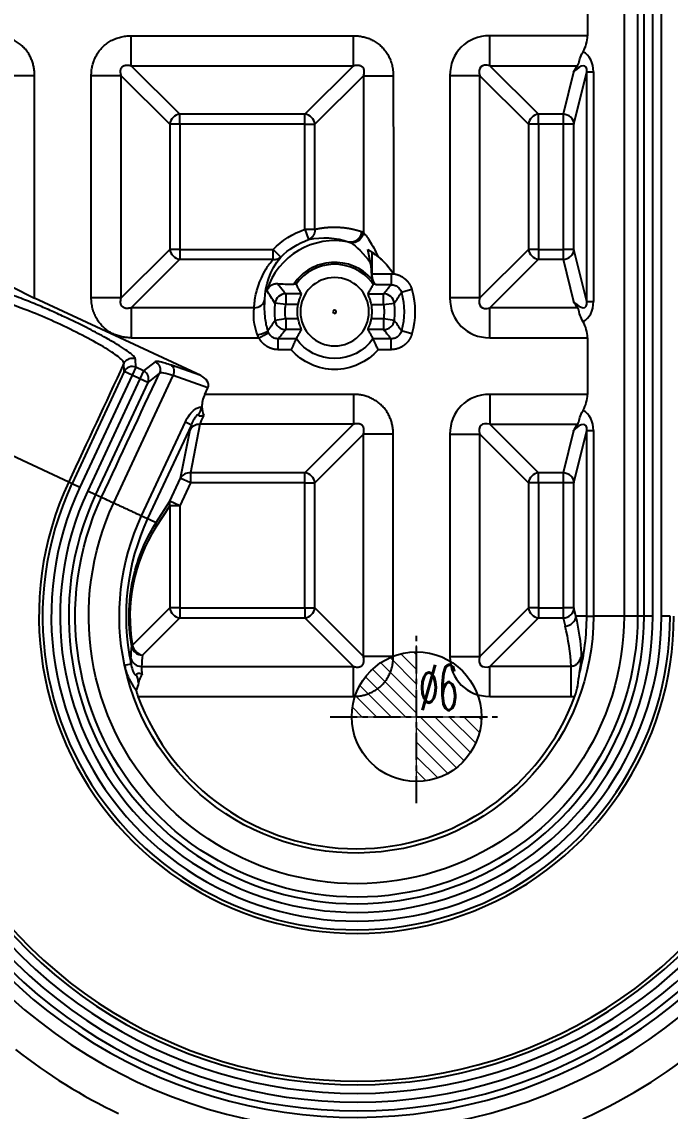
# Model space of a CAD drawing. Header units: millimetres. Extents: x 2595 to 3308, y 1499 to 1823.
# Drawn here: x 2775.7 to 2805.7, y 1610.1 to 1660.5 of the extents above; entities that cross this region are included whole.
import ezdxf
from ezdxf.lldxf.tags import DXFTag

# ---------------------------------------------------------------- set-up
doc = ezdxf.new("R2010")
doc.units = ezdxf.units.MM
doc.linetypes.add('CENTER', pattern=[2, 1.25, -0.25, 0.25, -0.25])
doc.layers.add('5', color=7, linetype='Continuous', true_color=0xffffff)
doc.layers.add('TOP', color=7, linetype='Continuous', true_color=0xffffff)
doc.layers.add('epin', color=13, linetype='Continuous', lineweight=9)
doc.styles.add('TXT05', font='txt.shx', dxfattribs={"width": 0.5, "bigfont": 'gbcbig.shx'})
tags = doc.linetypes.add('DASHED', pattern=[25.72, 12.86, -12.86]).pattern_tags.tags
tags[6:7] = [DXFTag(74, 4), DXFTag(75, 0), DXFTag(340, '0'), DXFTag(46, 0.0), DXFTag(50, 0.0), DXFTag(44, 0.0), DXFTag(45, 0.0)]
tags[4:5] = [DXFTag(74, 4), DXFTag(75, 0), DXFTag(340, '0'), DXFTag(46, 0.0), DXFTag(50, 0.0), DXFTag(44, 0.0), DXFTag(45, 0.0)]

# ---------------------------------------------------------------- blocks, each defined once
blk = doc.blocks.new('epin_ejp_6')
at = {"layer": 'epin'}
h = blk.add_hatch(dxfattribs=at)
h.set_pattern_fill('_ANSI31', color=123, scale=0.15, angle=90, style=0)
h.set_pattern_definition([(135, (-2656.51364, 153.2396), (-0.336759605, -0.336759605), [])])
h.paths.add_polyline_path([(0, 3, 0.414214), (-3, 0), (0, 0)])
h.paths.add_polyline_path([(3, 0), (0, 0), (0, -3, 0.414214)])
at = {"layer": 'epin', "color": 1, "linetype": 'CENTER', "ltscale": 3.048}
for p, q in [((0, -3.3), (0, 3.3)), ((-3.3, 0), (3.3, 0))]:
    blk.add_line(p, q, dxfattribs=at)
at = {"layer": 'epin'}
blk.add_circle((0, 0), 3, dxfattribs=at)
at = {"layer": 'epin', "color": 6, "style": 'TXT05', "width": 0.5}
blk.add_text('%%c6', height=2.1, dxfattribs=at).set_placement((0.12, 0.3))

msp = doc.modelspace()

# ---------------------------------------------------------------- linework, layer by layer
at = {"layer": '5', "color": 7, "linetype": 'Continuous'}
for p, q in [((2804.532, 1633.019), (2804.532, 1677.283)), ((2804.934, 1633.019), (2804.934, 1677.283)), ((2805.337, 1633.019), (2805.337, 1677.283)), ((2801.909, 1663.369), (2801.909, 1659.877)), ((2803.603, 1663.369), (2803.603, 1633.019)), ((2804.227, 1663.429), (2804.227, 1633.019)), ((2780.793, 1658.49), (2780.793, 1659.877)), ((2780.793, 1659.877), (2791.075, 1659.877)), ((2791.075, 1658.49), (2791.075, 1659.877)), ((2801.909, 1659.877), (2797.392, 1659.877)), ((2797.392, 1658.49), (2797.392, 1659.877)), ((2780.793, 1658.49), (2791.075, 1658.49)), ((2780.793, 1658.49), (2783.037, 1656.247)), ((2791.075, 1658.49), (2788.831, 1656.247)), ((2797.392, 1658.49), (2801.456, 1658.49)), ((2799.636, 1656.247), (2797.392, 1658.49)), ((2776.324, 1658.028), (2774.938, 1658.028)), ((2776.324, 1647.733), (2776.324, 1658.028)), ((2780.331, 1658.028), (2778.945, 1658.028)), ((2778.945, 1647.747), (2778.945, 1658.028)), ((2780.331, 1647.747), (2780.331, 1658.028)), ((2780.331, 1658.028), (2782.574, 1655.785)), ((2791.537, 1658.028), (2789.294, 1655.785)), ((2791.537, 1658.028), (2791.537, 1650.769)), ((2791.537, 1658.028), (2792.923, 1658.028)), ((2795.544, 1658.028), (2795.544, 1647.747)), ((2796.93, 1658.028), (2795.544, 1658.028)), ((2796.93, 1647.747), (2796.93, 1658.028)), ((2799.173, 1655.785), (2796.93, 1658.028)), ((2801.262, 1658.194), (2800.786, 1656.247)), ((2801.286, 1655.785), (2801.878, 1658.202)), ((2801.878, 1658.202), (2802.186, 1658.202)), ((2801.878, 1647.573), (2801.878, 1658.202)), ((2802.186, 1658.202), (2802.186, 1647.573)), ((2788.831, 1656.247), (2783.037, 1656.247)), ((2783.037, 1655.785), (2783.037, 1656.247)), ((2788.831, 1655.785), (2788.831, 1656.247)), ((2799.636, 1655.785), (2799.636, 1656.247)), ((2800.786, 1656.247), (2799.636, 1656.247)), ((2800.786, 1656.247), (2800.786, 1655.785)), ((2782.574, 1655.785), (2782.574, 1649.99)), ((2783.037, 1655.785), (2782.574, 1655.785)), ((2783.037, 1655.785), (2783.037, 1649.99)), ((2788.831, 1655.785), (2783.037, 1655.785)), ((2788.831, 1650.917), (2788.831, 1655.785)), ((2788.831, 1655.785), (2789.294, 1655.785)), ((2789.294, 1650.917), (2789.294, 1655.785)), ((2799.173, 1655.785), (2799.173, 1649.99)), ((2799.636, 1655.785), (2799.173, 1655.785)), ((2799.636, 1655.785), (2799.636, 1649.99)), ((2800.786, 1655.785), (2799.636, 1655.785)), ((2800.786, 1655.785), (2800.786, 1649.99)), ((2801.286, 1655.785), (2800.786, 1655.785)), ((2801.286, 1649.99), (2801.286, 1655.785)), ((2788.831, 1650.917), (2789.294, 1650.917)), ((2788.831, 1650.917), (2789.002, 1650.445)), ((2780.331, 1647.747), (2782.574, 1649.99)), ((2783.037, 1649.99), (2782.574, 1649.99)), ((2783.037, 1649.99), (2787.361, 1649.99)), ((2783.037, 1649.99), (2783.037, 1649.528)), ((2787.361, 1649.99), (2787.714, 1649.632)), ((2787.361, 1649.528), (2787.361, 1649.99)), ((2791.929, 1649.85), (2791.929, 1648.86)), ((2799.173, 1649.99), (2796.93, 1647.747)), ((2799.636, 1649.99), (2799.173, 1649.99)), ((2799.636, 1649.99), (2800.786, 1649.99)), ((2799.636, 1649.99), (2799.636, 1649.528)), ((2800.786, 1649.99), (2800.786, 1649.528)), ((2801.286, 1649.99), (2800.786, 1649.99)), ((2801.878, 1647.573), (2801.286, 1649.99)), ((2780.793, 1647.285), (2783.037, 1649.528)), ((2783.037, 1649.528), (2787.361, 1649.528)), ((2799.636, 1649.528), (2797.392, 1647.285)), ((2799.636, 1649.528), (2800.786, 1649.528)), ((2800.786, 1649.528), (2801.262, 1647.581)), ((2791.929, 1648.86), (2792.817, 1648.86)), ((2792.817, 1648.86), (2792.817, 1648.357)), ((2788.427, 1648.382), (2788.315, 1648.382)), ((2791.929, 1648.609), (2791.929, 1648.466)), ((2792.134, 1648.357), (2791.989, 1648.375)), ((2792.134, 1648.357), (2792.817, 1648.357)), ((2788.675, 1647.933), (2787.944, 1647.933)), ((2787.944, 1647.933), (2787.944, 1647.43)), ((2791.744, 1647.933), (2792.475, 1647.933)), ((2792.475, 1647.43), (2792.475, 1647.933)), ((2784.01, 1644.149), (2776.324, 1647.733)), ((2780.331, 1647.747), (2778.945, 1647.747)), ((2787.944, 1647.43), (2787.447, 1647.502)), ((2788.521, 1647.43), (2787.944, 1647.43)), ((2791.898, 1647.43), (2792.475, 1647.43)), ((2792.475, 1647.43), (2792.972, 1647.502)), ((2796.93, 1647.747), (2795.544, 1647.747)), ((2801.878, 1647.573), (2802.186, 1647.573)), ((2786.483, 1647.285), (2780.793, 1647.285)), ((2780.793, 1647.285), (2780.793, 1645.898)), ((2801.456, 1647.285), (2797.392, 1647.285)), ((2797.392, 1645.898), (2797.392, 1647.285)), ((2787.944, 1646.775), (2787.447, 1646.704)), ((2788.521, 1646.775), (2787.944, 1646.775)), ((2787.944, 1646.775), (2787.944, 1646.273)), ((2792.475, 1646.775), (2791.898, 1646.775)), ((2792.475, 1646.775), (2792.475, 1646.273)), ((2792.972, 1646.704), (2792.475, 1646.775)), ((2780.793, 1645.898), (2786.705, 1645.898)), ((2787.602, 1645.346), (2787.602, 1645.849)), ((2788.439, 1645.849), (2787.602, 1645.849)), ((2788.675, 1646.273), (2787.944, 1646.273)), ((2792.475, 1646.273), (2791.744, 1646.273)), ((2792.817, 1645.849), (2791.98, 1645.849)), ((2793.782, 1646.073), (2793.3, 1646.212)), ((2797.392, 1645.898), (2801.909, 1645.898)), ((2801.909, 1645.898), (2801.909, 1643.278)), ((2788.196, 1645.346), (2787.602, 1645.346)), ((2792.817, 1645.346), (2792.223, 1645.346)), ((2781.002, 1644.532), (2780.992, 1644.909)), ((2781.902, 1644.786), (2781.368, 1644.361)), ((2780.469, 1644.339), (2778.053, 1639.157)), ((2780.469, 1644.339), (2780.459, 1644.716)), ((2780.833, 1644.169), (2780.469, 1644.339)), ((2781.002, 1644.532), (2780.833, 1644.169)), ((2781.368, 1644.361), (2781.002, 1644.532)), ((2781.368, 1644.361), (2781.199, 1643.998)), ((2784.01, 1644.149), (2782.653, 1644.624)), ((2780.833, 1644.169), (2778.417, 1638.987)), ((2781.199, 1643.998), (2778.783, 1638.817)), ((2781.563, 1643.828), (2779.147, 1638.647)), ((2779.988, 1638.254), (2782.735, 1644.144)), ((2781.199, 1643.998), (2780.833, 1644.169)), ((2781.563, 1643.828), (2781.199, 1643.998)), ((2782.097, 1644.253), (2781.563, 1643.828)), ((2784.342, 1643.582), (2782.735, 1644.144)), ((2784.2, 1643.278), (2784.342, 1643.582)), ((2791.075, 1643.278), (2784.2, 1643.278)), ((2791.075, 1643.278), (2791.075, 1641.891)), ((2797.392, 1643.278), (2797.392, 1641.891)), ((2801.909, 1643.278), (2797.392, 1643.278)), ((2771.708, 1642.115), (2777.9, 1639.228)), ((2781.273, 1637.655), (2783.301, 1642.004)), ((2783.58, 1641.874), (2781.552, 1637.525)), ((2783.301, 1642.004), (2783.58, 1641.874)), ((2783.972, 1641.891), (2783.531, 1639.648)), ((2791.075, 1641.891), (2783.972, 1641.891)), ((2788.831, 1639.648), (2791.075, 1641.891)), ((2799.636, 1639.648), (2797.392, 1641.891)), ((2797.392, 1641.891), (2801.456, 1641.891)), ((2783.078, 1639.397), (2783.518, 1641.641)), ((2789.294, 1639.186), (2791.537, 1641.429)), ((2791.537, 1631.148), (2791.537, 1641.429)), ((2792.923, 1641.429), (2791.537, 1641.429)), ((2792.923, 1631.148), (2792.923, 1641.429)), ((2795.544, 1641.429), (2796.93, 1641.429)), ((2795.544, 1641.429), (2795.544, 1631.148)), ((2796.93, 1631.148), (2796.93, 1641.429)), ((2799.173, 1639.186), (2796.93, 1641.429)), ((2801.262, 1641.595), (2800.786, 1639.648)), ((2801.286, 1639.186), (2801.878, 1641.603)), ((2801.878, 1633.019), (2801.878, 1641.603)), ((2801.878, 1641.603), (2802.186, 1641.603)), ((2802.186, 1641.603), (2802.186, 1633.019)), ((2782.583, 1638.337), (2783.078, 1639.397)), ((2783.531, 1639.648), (2783.531, 1639.19)), ((2788.831, 1639.648), (2783.531, 1639.648)), ((2788.831, 1639.186), (2788.831, 1639.648)), ((2800.786, 1639.648), (2799.636, 1639.648)), ((2799.636, 1639.186), (2799.636, 1639.648)), ((2800.786, 1639.648), (2800.786, 1639.186)), ((2777.9, 1639.228), (2778.053, 1639.157)), ((2778.053, 1639.157), (2778.417, 1638.987)), ((2778.783, 1638.817), (2779.147, 1638.647)), ((2783.533, 1639.19), (2783.037, 1638.125)), ((2788.831, 1639.186), (2789.294, 1639.186)), ((2788.831, 1633.391), (2788.831, 1639.186)), ((2789.294, 1633.391), (2789.294, 1639.186)), ((2799.173, 1639.186), (2799.173, 1633.391)), ((2799.636, 1639.186), (2799.173, 1639.186)), ((2800.786, 1639.186), (2799.636, 1639.186)), ((2799.636, 1639.186), (2799.636, 1633.391)), ((2801.286, 1639.186), (2800.786, 1639.186)), ((2800.786, 1639.186), (2800.786, 1633.391)), ((2801.286, 1633.391), (2801.286, 1639.186)), ((2779.147, 1638.647), (2779.423, 1638.518)), ((2781.947, 1637.341), (2782.583, 1638.337)), ((2783.037, 1638.125), (2782.583, 1638.337)), ((2782.574, 1638.125), (2781.938, 1637.129)), ((2782.574, 1638.125), (2782.574, 1633.391)), ((2783.037, 1638.125), (2782.574, 1638.125)), ((2783.037, 1638.125), (2783.037, 1633.391)), ((2782.574, 1633.391), (2780.853, 1631.67)), ((2783.037, 1633.391), (2782.574, 1633.391)), ((2783.037, 1633.391), (2788.831, 1633.391)), ((2783.037, 1633.391), (2783.037, 1632.929)), ((2788.831, 1633.391), (2788.831, 1632.929)), ((2788.831, 1633.391), (2789.294, 1633.391)), ((2789.294, 1633.391), (2791.537, 1631.148)), ((2799.173, 1633.391), (2796.93, 1631.148)), ((2799.636, 1633.391), (2799.173, 1633.391)), ((2799.636, 1633.391), (2799.636, 1632.929)), ((2799.636, 1633.391), (2800.786, 1633.391)), ((2801.286, 1633.391), (2800.786, 1633.391)), ((2800.786, 1633.391), (2800.786, 1632.929)), ((2801.377, 1633.019), (2801.286, 1633.391)), ((2783.037, 1632.929), (2781.315, 1631.208)), ((2783.037, 1632.929), (2788.831, 1632.929)), ((2788.831, 1632.929), (2791.075, 1630.686)), ((2799.636, 1632.929), (2797.392, 1630.686)), ((2799.636, 1632.929), (2800.786, 1632.929)), ((2800.786, 1632.929), (2800.877, 1632.557)), ((2801.878, 1633.019), (2801.377, 1633.019)), ((2804.532, 1633.019), (2804.227, 1633.019)), ((2804.934, 1633.019), (2804.532, 1633.019)), ((2805.739, 1633.019), (2805.337, 1633.019)), ((2780.483, 1630.747), (2780.784, 1630.811)), ((2781.271, 1630.686), (2791.075, 1630.686)), ((2791.075, 1629.299), (2791.075, 1630.686)), ((2792.923, 1631.148), (2791.537, 1631.148)), ((2795.544, 1631.148), (2796.93, 1631.148)), ((2801.16, 1630.686), (2797.392, 1630.686)), ((2797.392, 1629.299), (2797.392, 1630.686)), ((2801.16, 1629.299), (2801.16, 1630.686)), ((2781.106, 1629.299), (2791.075, 1629.299)), ((2797.392, 1629.299), (2801.16, 1629.299))]:
    msp.add_line(p, q, dxfattribs=at)
at = {"layer": '5', "color": 7, "linetype": 'Continuous', "extrusion": (0, 0, -1)}
for radius in [1.584, 0.077]:
    msp.add_circle((-2790.209, 1647.103), radius, dxfattribs=at)
at = {"layer": '5', "color": 7, "linetype": 'DASHED'}
msp.add_circle((2794, 1628.358), 3, dxfattribs=at)
at = {"layer": '5', "color": 7, "linetype": 'Continuous'}
for centre, radius, start, end in [((2754.999, 1673.259), 100.6, 305.96599, 77.45703), ((2754.999, 1673.259), 100.123, 314.0269, 77.45703), ((2754.999, 1673.259), 99.119, 314.03149, 77.76073), ((2790.209, 1647.103), 3.291, 78.2265, 162.75), ((2790.209, 1647.103), 2.286, 41.2184, 145.976), ((2790.209, 1647.103), 2.194, 38.3973, 144.3391), ((2754.999, 1667.223), 85.99, 282.44405, 347.55591), ((2754.999, 1667.223), 84.657, 283.18176, 346.81818), ((2790.209, 1647.103), 2.791, 171.7755, 188.2245), ((2790.209, 1647.103), 2.791, 351.7755, 8.2245), ((2754.999, 1667.223), 82.318, 284.94026, 345.05974), ((2791.215, 1633.019), 23.828, 155, 0), ((2791.215, 1633.019), 23.204, 155, 0), ((2791.215, 1633.019), 22.9, 155, 0), ((2791.215, 1633.019), 22.498, 155, 0), ((2791.215, 1633.019), 22.094, 155, 0), ((2791.215, 1633.019), 21.692, 155, 0), ((2791.215, 1633.019), 21.524, 155, 0), ((2791.215, 1633.019), 14.692, 155, 0), ((2791.215, 1633.019), 14.524, 155, 0), ((2791.215, 1633.019), 14.122, 155, 0), ((2791.215, 1633.019), 13.718, 155, 0), ((2791.215, 1633.019), 13.316, 155, 0), ((2791.215, 1633.019), 10.662, 155, 191.9521), ((2791.215, 1633.019), 10.662, 345.6016, 0), ((2791.215, 1633.019), 10.772, 200.2018, 339.841), ((2791.215, 1633.019), 25.522, 294.2483, 326.4021), ((2791.215, 1633.019), 25.522, 231.8348, 244.4553)]:
    msp.add_arc(centre, radius, start, end, dxfattribs=at)
at = {"layer": '5', "color": 7, "linetype": 'DASHED'}
for radius, start in [(100.625, 313.7537), (100.626, 313.76319)]:
    msp.add_arc((2754.999, 1673.259), radius, start, 77.45703, dxfattribs=at)
at = {"layer": '5', "color": 7, "linetype": 'Continuous', "extrusion": (0, 0, -1)}
for centre, radius, start, end in [((-2754.999, 1673.259), 99.621, 102.23927, 225.978), ((-2754.999, 1673.259), 99.091, 102.25479, 225.95274), ((-2790.209, 1647.103), 4.056, 45.3848, 70.1368), ((-2790.209, 1647.103), 3.553, 45.3848, 70.1368), ((-2790.209, 1647.103), 3.241, 122.0485, 147.1126), ((-2790.209, 1647.103), 3.216, 163.9119, 196.0881), ((-2790.209, 1647.103), 3.718, 163.9119, 196.0881), ((-2790.209, 1647.103), 2.289, 351.7755, 8.2245), ((-2790.209, 1647.103), 1.72, 349.0237, 10.9763), ((-2790.209, 1647.103), 1.72, 169.0237, 190.9763), ((-2790.209, 1647.103), 2.289, 171.7755, 188.2245), ((-2754.999, 1667.223), 81.429, 194.94026, 247.82133), ((-2790.209, 1647.103), 2.169, 215.323, 324.677), ((-2790.209, 1647.103), 2.672, 221.1088, 318.8912), ((-2791.215, 1633.019), 13.012, 180, 25), ((-2791.215, 1633.019), 12.388, 180, 25), ((-2791.215, 1633.019), 10.97, 348.0479, 25), ((-2791.215, 1633.019), 10.97, 180, 348.0479)]:
    msp.add_arc(centre, radius, start, end, dxfattribs=at)
at = {"layer": '5', "color": 7, "linetype": 'Continuous'}
for centre, major_axis, ratio, start_param, end_param in [((2797.734, 1657.687), (1.665, -1.665), 0.854588, 2.434441, 3.848744), ((2800.319, 1659.877), (1.59, 0), 0.948965, 5.769392, 6.283185), ((2800.5, 1657.447), (1.347, 1.589), 0.637025, 5.638759, 6.414149), ((2797.734, 1657.687), (0.753, -0.753), 0.472398, 2.434441, 3.848744), ((2801.193, 1657.447), (0.599, 1.022), 0.327227, 5.713926, 7.243444), ((2783.037, 1655.785), (0.356, 0.356), 0.854588, 0.863645, 2.277948), ((2788.831, 1655.785), (0.356, -0.356), 0.854588, 0.863645, 2.277948), ((2799.636, 1655.785), (0.356, 0.356), 0.854588, 0.863645, 2.277948), ((2800.786, 1655.785), (0.489, -0.12), 0.914519, 0.261352, 1.79087), ((2783.037, 1649.99), (-0.356, 0.356), 0.854588, 0.863645, 2.277948), ((2799.636, 1649.99), (-0.356, 0.356), 0.854588, 0.863645, 2.277948), ((2800.786, 1649.99), (0.489, 0.12), 0.914519, 4.492315, 6.021833), ((2792.145, 1648.86), (0, -0.503), 0.429687, 4.712389, 4.807899), ((2776.324, 1647.908), (1.507, -0.711), 0.095068, 3.592222, 4.757184), ((2792.145, 1648.86), (0, -0.503), 0.429688, 4.807899, 6.230825), ((2787.944, 1647.43), (-0.38, -0.329), 0.997606, 3.999951, 5.42483), ((2792.475, 1647.43), (-0.38, 0.329), 0.997606, 3.999949, 5.424829), ((2786.483, 1647.747), (-0.502, 0.025), 0.918602, 1.615741, 3.008768), ((2797.734, 1648.088), (1.665, 1.665), 0.854588, 2.434441, 3.848744), ((2797.734, 1648.088), (0.753, 0.753), 0.472398, 2.434441, 3.848744), ((2801.193, 1648.328), (0.599, -1.022), 0.327227, 5.322927, 6.852445), ((2800.5, 1648.328), (1.347, -1.589), 0.637025, 6.152221, 6.927612), ((2787.944, 1646.775), (0.38, -0.329), 0.997606, 3.999949, 5.424829), ((2792.475, 1646.775), (-0.38, -0.329), 0.997606, 0.858356, 2.283237), ((2800.319, 1645.898), (1.59, 0), 0.948965, 0, 0.513793), ((2786.637, 1646.072), (-0.483, -0.142), 0.082961, 1.546472, 3.089054), ((2780.833, 1644.169), (-0.402, -0.011), 0.993174, 4.25257, 5.817896), ((2781.199, 1643.998), (0.25, -0.315), 0.993174, 0.465293, 2.030615), ((2783.799, 1643.801), (-0.553, 0.194), 0.68656, 3.073222, 4.568123), ((2785.955, 1643.278), (1.781, 0.999), 0.635013, 2.417883, 2.81565), ((2797.734, 1641.088), (1.665, -1.665), 0.854588, 2.434441, 3.848744), ((2800.319, 1643.278), (1.59, 0), 0.948965, 5.769392, 6.283185), ((2783.437, 1642.986), (0.078, 1.003), 0.664243, 4.038957, 4.468385), ((2784.926, 1643.278), (0.952, 1.505), 0.110977, 2.326725, 2.805847), ((2785.955, 1643.278), (1.781, 0.999), 0.635013, 2.81565, 3.103723), ((2800.5, 1640.848), (1.347, 1.589), 0.637025, 5.638759, 6.414149), ((2783.972, 1641.429), (0.494, -0.097), 0.916024, 1.748812, 2.877961), ((2784.472, 1643.489), (0.948, 2.01), 0.095068, 2.547744, 2.780553), ((2797.734, 1641.088), (0.753, -0.753), 0.472398, 2.434441, 3.848744), ((2801.193, 1640.848), (0.599, 1.022), 0.327227, 5.713926, 7.243444), ((2783.531, 1639.186), (0.494, -0.097), 0.916024, 1.748812, 2.877961), ((2788.831, 1639.186), (0.356, -0.356), 0.854588, 0.863645, 2.277948), ((2799.636, 1639.186), (0.356, 0.356), 0.854588, 0.863645, 2.277948), ((2800.786, 1639.186), (0.489, -0.12), 0.914519, 0.261352, 1.79087), ((2783.037, 1638.125), (0.424, -0.271), 0.781524, 3.309934, 3.826751), ((2782.401, 1637.129), (0.424, -0.271), 0.781524, 3.309934, 3.826751), ((2788.784, 1633.019), (8.052, 0), 0.969623, 2.587115, 3.315278), ((2783.037, 1633.391), (-0.356, 0.356), 0.854588, 0.863645, 2.277948), ((2788.831, 1633.391), (-0.356, -0.356), 0.854588, 0.863645, 2.277948), ((2799.636, 1633.391), (-0.356, 0.356), 0.854588, 0.863645, 2.277948), ((2800.786, 1633.391), (0.489, 0.12), 0.914519, 4.492315, 6.021833), ((2800.877, 1633.019), (0.489, 0.12), 0.914519, 4.492315, 6.021833), ((2791.215, 1630.043), (0, -10.277), 0.969623, 1.633356, 1.81791), ((2781.315, 1631.67), (0.495, 0.09), 0.382823, 2.700045, 3.028202), ((2781.315, 1631.67), (0.5, -0.055), 0.917899, 3.408158, 4.813551), ((2781.315, 1631.67), (-0.356, 0.356), 0.854588, 0.863645, 2.277948), ((2791.215, 1630.043), (0, -10.277), 0.969622, 4.598827, 4.649829), ((2781.271, 1631.148), (-0.502, 0.03), 0.918509, 0.267542, 1.626527), ((2797.734, 1631.489), (1.665, 1.665), 0.854588, 2.434441, 3.848744), ((2797.734, 1631.489), (0.753, 0.753), 0.472398, 2.434441, 3.848744), ((2780.467, 1629.721), (0.058, 1.004), 0.664625, 4.954592, 5.377547)]:
    msp.add_ellipse(centre, major_axis=major_axis, ratio=ratio, start_param=start_param, end_param=end_param, dxfattribs=at)
for points, degree in [([(2776.324, 1658.028), (2776.324, 1658.099), (2776.317, 1658.239), (2776.287, 1658.436), (2776.238, 1658.627), (2776.169, 1658.814), (2776.078, 1658.995), (2775.964, 1659.167), (2775.826, 1659.331), (2775.666, 1659.478), (2775.488, 1659.603), (2775.301, 1659.704), (2775.106, 1659.781), (2774.904, 1659.836), (2774.694, 1659.869), (2774.549, 1659.877), (2774.476, 1659.877)], 3), ([(2778.945, 1658.028), (2778.945, 1658.103), (2778.953, 1658.25), (2778.986, 1658.456), (2779.04, 1658.658), (2779.118, 1658.855), (2779.22, 1659.044), (2779.346, 1659.221), (2779.496, 1659.384), (2779.67, 1659.529), (2779.865, 1659.653), (2780.078, 1659.751), (2780.301, 1659.822), (2780.535, 1659.866), (2780.705, 1659.877), (2780.793, 1659.877)], 3), ([(2791.075, 1659.877), (2791.15, 1659.877), (2791.297, 1659.869), (2791.503, 1659.836), (2791.705, 1659.781), (2791.902, 1659.703), (2792.091, 1659.601), (2792.268, 1659.475), (2792.431, 1659.325), (2792.576, 1659.152), (2792.7, 1658.956), (2792.798, 1658.744), (2792.868, 1658.52), (2792.912, 1658.286), (2792.923, 1658.116), (2792.923, 1658.028)], 3), ([(2780.331, 1658.028), (2780.324, 1658.055), (2780.311, 1658.105), (2780.302, 1658.174), (2780.301, 1658.24), (2780.308, 1658.301), (2780.325, 1658.357), (2780.351, 1658.406), (2780.388, 1658.448), (2780.434, 1658.482), (2780.49, 1658.506), (2780.555, 1658.519), (2780.626, 1658.521), (2780.704, 1658.513), (2780.763, 1658.499), (2780.793, 1658.49)], 3), ([(2791.075, 1658.49), (2791.101, 1658.498), (2791.152, 1658.51), (2791.221, 1658.519), (2791.286, 1658.52), (2791.348, 1658.513), (2791.404, 1658.496), (2791.453, 1658.47), (2791.495, 1658.434), (2791.529, 1658.387), (2791.552, 1658.331), (2791.565, 1658.267), (2791.567, 1658.195), (2791.559, 1658.118), (2791.546, 1658.059), (2791.537, 1658.028)], 3), ([(2792.923, 1658.028), (2792.93, 1648.862)], 1), ([(2789.002, 1650.445), (2789.633, 1650.58), (2790.265, 1650.542), (2790.881, 1650.325)], 3), ([(2791.537, 1650.769), (2791.505, 1650.478), (2791.233, 1650.251), (2790.961, 1650.289)], 3), ([(2791.446, 1650.816), (2791.492, 1650.801), (2791.537, 1650.769)], 2), ([(2790.881, 1650.325), (2790.908, 1650.316), (2790.935, 1650.304), (2790.961, 1650.289)], 3), ([(2790.961, 1650.289), (2791.189, 1650.155), (2791.571, 1649.778), (2791.868, 1649.362)], 3), ([(2791.75, 1649.979), (2791.81, 1649.939), (2791.87, 1649.896), (2791.929, 1649.85)], 3), ([(2791.75, 1649.979), (2791.809, 1649.946), (2791.922, 1649.877), (2792.072, 1649.774), (2792.161, 1649.705), (2792.203, 1649.671)], 3), ([(2791.868, 1649.362), (2791.831, 1649.57), (2791.792, 1649.777), (2791.75, 1649.979)], 3), ([(2786.483, 1647.285), (2786.487, 1647.381), (2786.504, 1647.582), (2786.56, 1647.911), (2786.656, 1648.269), (2786.804, 1648.657), (2787.022, 1649.076), (2787.232, 1649.375), (2787.361, 1649.528)], 3), ([(2786.978, 1647.661), (2786.998, 1648.321), (2787.19, 1648.992), (2787.714, 1649.632)], 3), ([(2787.944, 1647.933), (2787.897, 1647.986), (2787.809, 1648.092), (2787.691, 1648.24), (2787.612, 1648.343), (2787.574, 1648.395)], 3), ([(2788.675, 1647.933), (2788.645, 1647.982), (2788.588, 1648.081), (2788.506, 1648.23), (2788.453, 1648.331), (2788.427, 1648.382)], 3), ([(2791.989, 1648.375), (2791.963, 1648.325), (2791.911, 1648.226), (2791.83, 1648.078), (2791.773, 1647.981), (2791.744, 1647.933)], 3), ([(2791.929, 1648.609), (2791.929, 1648.712), (2791.925, 1648.81)], 2), ([(2791.929, 1648.466), (2791.949, 1648.437), (2791.969, 1648.406), (2791.989, 1648.375)], 3), ([(2792.475, 1647.933), (2792.517, 1647.981), (2792.597, 1648.076), (2792.705, 1648.211), (2792.78, 1648.308), (2792.817, 1648.357)], 3), ([(2787.447, 1647.502), (2787.32, 1647.694), (2787.193, 1647.887), (2787.067, 1648.079)], 3), ([(2792.972, 1647.502), (2793.081, 1647.666), (2793.19, 1647.83), (2793.3, 1647.994)], 3), ([(2793.782, 1648.133), (2793.538, 1648.063), (2793.312, 1647.998), (2793.3, 1647.994)], 3), ([(2780.793, 1645.898), (2780.718, 1645.898), (2780.571, 1645.906), (2780.365, 1645.939), (2780.163, 1645.994), (2779.966, 1646.072), (2779.777, 1646.174), (2779.6, 1646.3), (2779.437, 1646.449), (2779.292, 1646.623), (2779.168, 1646.818), (2779.07, 1647.031), (2778.999, 1647.254), (2778.956, 1647.489), (2778.945, 1647.659), (2778.945, 1647.747)], 3), ([(2780.793, 1647.285), (2780.767, 1647.277), (2780.716, 1647.265), (2780.647, 1647.256), (2780.582, 1647.254), (2780.52, 1647.262), (2780.464, 1647.279), (2780.415, 1647.305), (2780.373, 1647.341), (2780.339, 1647.387), (2780.316, 1647.443), (2780.303, 1647.508), (2780.301, 1647.579), (2780.309, 1647.657), (2780.322, 1647.716), (2780.331, 1647.747)], 3), ([(2787.447, 1646.704), (2787.338, 1646.539), (2787.228, 1646.375), (2787.119, 1646.211)], 3), ([(2793.3, 1646.212), (2793.19, 1646.376), (2793.081, 1646.54), (2792.972, 1646.704)], 3), ([(2786.705, 1645.898), (2786.682, 1645.942), (2786.659, 1645.985), (2786.637, 1646.029)], 3), ([(2787.944, 1646.273), (2787.902, 1646.225), (2787.822, 1646.129), (2787.713, 1645.994), (2787.639, 1645.898), (2787.602, 1645.849)], 3), ([(2788.439, 1645.849), (2788.464, 1645.896), (2788.515, 1645.992), (2788.593, 1646.133), (2788.647, 1646.227), (2788.675, 1646.273)], 3), ([(2791.744, 1646.273), (2791.772, 1646.227), (2791.826, 1646.133), (2791.904, 1645.992), (2791.955, 1645.897), (2791.98, 1645.849)], 3), ([(2792.817, 1645.849), (2792.784, 1645.892), (2792.716, 1645.982), (2792.604, 1646.121), (2792.52, 1646.221), (2792.475, 1646.273)], 3), ([(2792.817, 1645.346), (2792.817, 1645.601), (2792.817, 1645.835), (2792.817, 1645.849)], 3), ([(2780.992, 1644.909), (2780.802, 1644.997), (2780.548, 1644.905), (2780.459, 1644.716)], 3), ([(2780.459, 1644.716), (2779.606, 1642.887), (2778.753, 1641.058), (2777.9, 1639.228)], 3), ([(2782.653, 1644.624), (2782.772, 1644.552), (2782.81, 1644.33), (2782.735, 1644.144)], 3), ([(2779.423, 1638.518), (2780.314, 1640.43), (2781.206, 1642.342), (2782.097, 1644.253)], 3), ([(2792.923, 1641.429), (2792.923, 1641.5), (2792.916, 1641.64), (2792.886, 1641.837), (2792.837, 1642.028), (2792.768, 1642.215), (2792.677, 1642.396), (2792.563, 1642.568), (2792.425, 1642.732), (2792.265, 1642.879), (2792.087, 1643.004), (2791.9, 1643.105), (2791.705, 1643.182), (2791.503, 1643.237), (2791.293, 1643.27), (2791.148, 1643.278), (2791.075, 1643.278)], 3), ([(2791.537, 1641.429), (2791.544, 1641.454), (2791.556, 1641.502), (2791.565, 1641.568), (2791.567, 1641.631), (2791.562, 1641.689), (2791.548, 1641.744), (2791.526, 1641.793), (2791.494, 1641.836), (2791.452, 1641.872), (2791.403, 1641.898), (2791.347, 1641.914), (2791.286, 1641.921), (2791.221, 1641.92), (2791.151, 1641.911), (2791.101, 1641.899), (2791.075, 1641.891)], 3), ([(2783.531, 1639.19), (2783.308, 1639.293), (2783.102, 1639.388), (2783.078, 1639.397)], 3), ([(2788.831, 1639.186), (2783.533, 1639.19)], 1), ([(2779.423, 1638.518), (2779.447, 1638.507), (2779.654, 1638.41), (2779.988, 1638.254)], 3), ([(2779.988, 1638.254), (2781.273, 1637.655)], 1), ([(2781.273, 1637.655), (2781.429, 1637.582), (2781.53, 1637.535), (2781.552, 1637.525)], 3), ([(2781.552, 1637.525), (2781.684, 1637.464), (2781.816, 1637.402), (2781.947, 1637.341)], 3), ([(2801.878, 1633.019), (2801.902, 1633.019), (2802.014, 1633.019), (2802.186, 1633.019)], 3), ([(2803.603, 1633.019), (2803.131, 1633.019), (2802.658, 1633.019), (2802.186, 1633.019)], 3), ([(2804.227, 1633.019), (2804.201, 1633.019), (2803.972, 1633.019), (2803.603, 1633.019)], 3), ([(2780.784, 1630.811), (2780.777, 1630.908), (2780.776, 1630.99), (2780.779, 1631.055)], 3), ([(2791.075, 1630.686), (2791.1, 1630.678), (2791.148, 1630.667), (2791.214, 1630.657), (2791.276, 1630.655), (2791.335, 1630.661), (2791.389, 1630.674), (2791.438, 1630.697), (2791.482, 1630.729), (2791.517, 1630.77), (2791.543, 1630.82), (2791.56, 1630.875), (2791.567, 1630.936), (2791.566, 1631.002), (2791.556, 1631.072), (2791.544, 1631.122), (2791.537, 1631.148)], 3), ([(2791.075, 1629.299), (2791.146, 1629.299), (2791.285, 1629.306), (2791.482, 1629.336), (2791.674, 1629.385), (2791.861, 1629.455), (2792.041, 1629.546), (2792.214, 1629.659), (2792.377, 1629.797), (2792.524, 1629.958), (2792.65, 1630.135), (2792.75, 1630.322), (2792.827, 1630.517), (2792.882, 1630.72), (2792.916, 1630.929), (2792.923, 1631.074), (2792.923, 1631.148)], 3), ([(2781.129, 1629.924), (2781.107, 1629.813), (2781.072, 1629.697), (2781.02, 1629.587)], 3), ([(2781.02, 1629.587), (2781.043, 1629.491), (2781.072, 1629.394), (2781.106, 1629.299)], 3)]:
    msp.add_open_spline(points, degree=degree, dxfattribs=at)
for points, degree, knots in [([(2801.456, 1658.49), (2801.501, 1658.551), (2801.513, 1658.64), (2801.566, 1658.833), (2801.601, 1658.936), (2801.669, 1659.073), (2801.685, 1659.104), (2801.704, 1659.135)], 3, [0, 0, 0, 0, 0.476682, 0.476682, 0.882337, 0.882337, 1, 1, 1, 1]), ([(2801.262, 1658.194), (2801.263, 1658.195), (2801.264, 1658.196), (2801.324, 1658.296), (2801.385, 1658.394), (2801.456, 1658.49)], 3, [0, 0, 0, 0, 0.013827, 0.013827, 1, 1, 1, 1]), ([(2789.294, 1650.917), (2789.565, 1650.98), (2790.108, 1651.028), (2790.388, 1651.014), (2790.665, 1651.001), (2790.93, 1650.951), (2791.19, 1650.902), (2791.446, 1650.816)], 2, [0, 0, 0, 0.25, 0.5, 0.5, 0.75, 0.75, 1, 1, 1]), ([(2791.537, 1650.769), (2791.577, 1650.725), (2791.665, 1650.63), (2791.835, 1650.379), (2792.023, 1650.056), (2792.142, 1649.802), (2792.203, 1649.671)], 3, [0, 0, 0, 0, 0.19709, 0.429581, 0.706203, 1, 1, 1, 1]), ([(2787.361, 1649.528), (2787.394, 1649.525), (2787.46, 1649.521), (2787.555, 1649.539), (2787.642, 1649.575), (2787.69, 1649.613), (2787.714, 1649.632)], 3, [0, 0, 0, 0, 0.24999, 0.499987, 0.749991, 1, 1, 1, 1]), ([(2791.925, 1648.81), (2791.919, 1648.979), (2791.903, 1649.147), (2791.875, 1649.323), (2791.871, 1649.343), (2791.868, 1649.362)], 3, [0, 0, 0, 0, 0.890296, 0.890296, 1, 1, 1, 1]), ([(2792.203, 1649.671), (2792.337, 1649.554), (2792.605, 1649.321), (2792.822, 1649.016), (2792.931, 1648.863)], 3, [0, 0, 0, 0, 0.497728, 1, 1, 1, 1]), ([(2792.817, 1648.86), (2792.825, 1648.859), (2792.848, 1648.858), (2792.868, 1648.857), (2792.878, 1648.858), (2792.885, 1648.858), (2792.896, 1648.86), (2792.917, 1648.864), (2792.93, 1648.862)], 2, [0, 0, 0, 0.25, 0.25, 0.5, 0.5, 0.625, 0.75, 1, 1, 1]), ([(2792.93, 1648.862), (2793.006, 1648.853), (2793.081, 1648.829), (2793.148, 1648.809), (2793.363, 1648.709), (2793.468, 1648.62), (2793.579, 1648.527), (2793.66, 1648.4), (2793.741, 1648.276), (2793.782, 1648.133)], 2, [0, 0, 0, 0.125, 0.125, 0.25, 0.5, 0.5, 0.75, 0.75, 1, 1, 1]), ([(2787.574, 1648.395), (2787.52, 1648.392), (2787.406, 1648.386), (2787.262, 1648.32), (2787.138, 1648.219), (2787.091, 1648.127), (2787.067, 1648.079)], 3, [0, 0, 0, 0, 0.220406, 0.459242, 0.71847, 1, 1, 1, 1]), ([(2787.574, 1648.395), (2787.675, 1648.391), (2787.791, 1648.387), (2788.041, 1648.383), (2788.179, 1648.382), (2788.315, 1648.382)], 3, [0, 0, 0, 0, 0.483765, 0.483765, 1, 1, 1, 1]), ([(2792.817, 1648.357), (2792.881, 1648.357), (2793.014, 1648.332), (2793.186, 1648.218), (2793.27, 1648.087), (2793.296, 1648.007), (2793.3, 1647.994)], 3, [0, 0, 0, 0, 0.29411, 0.615241, 0.935629, 1, 1, 1, 1]), ([(2780.992, 1644.909), (2780.981, 1644.943), (2780.963, 1644.993), (2780.855, 1645.097), (2780.711, 1645.216), (2780.458, 1645.395), (2780.045, 1645.652), (2779.477, 1645.976), (2778.694, 1646.388), (2777.828, 1646.809), (2777.037, 1647.169), (2776.351, 1647.463), (2775.752, 1647.702), (2775.044, 1647.962), (2774.583, 1648.1), (2774.306, 1648.151), (2774.196, 1648.162), (2774.115, 1648.159), (2774.087, 1648.144), (2774.073, 1648.136)], 3, [0, 0, 0, 0, 0.062737, 0.093735, 0.124971, 0.187895, 0.250575, 0.314771, 0.400236, 0.499784, 0.562127, 0.624515, 0.699412, 0.749403, 0.874343, 0.905619, 0.936741, 0.968064, 1, 1, 1, 1]), ([(2788.521, 1647.43), (2788.532, 1647.488), (2788.546, 1647.546), (2788.576, 1647.653), (2788.593, 1647.704), (2788.625, 1647.793), (2788.64, 1647.833), (2788.664, 1647.892), (2788.672, 1647.914), (2788.675, 1647.929), (2788.675, 1647.932), (2788.675, 1647.933)], 3, [0, 0, 0, 0, 0.226995, 0.226995, 0.453488, 0.453488, 0.68728, 0.68728, 0.913437, 0.913437, 1, 1, 1, 1]), ([(2791.744, 1647.933), (2791.743, 1647.93), (2791.746, 1647.919), (2791.759, 1647.883), (2791.769, 1647.857), (2791.794, 1647.793), (2791.809, 1647.753), (2791.84, 1647.662), (2791.856, 1647.608), (2791.881, 1647.512), (2791.89, 1647.471), (2791.898, 1647.43)], 3, [0, 0, 0, 0, 0.19984, 0.19984, 0.398863, 0.398863, 0.609736, 0.609736, 0.840127, 0.840127, 1, 1, 1, 1]), ([(2780.459, 1644.716), (2780.446, 1644.754), (2780.423, 1644.821), (2780.187, 1645.036), (2779.667, 1645.392), (2778.693, 1645.939), (2777.53, 1646.513), (2776.341, 1647.035), (2775.296, 1647.431), (2774.688, 1647.601), (2774.371, 1647.643), (2774.305, 1647.618), (2774.268, 1647.604)], 3, [0, 0, 0, 0, 0.071064, 0.125954, 0.251076, 0.375565, 0.499885, 0.624197, 0.748763, 0.873802, 0.928798, 1, 1, 1, 1]), ([(2786.968, 1647.274), (2786.968, 1647.3), (2786.968, 1647.372), (2786.972, 1647.519), (2786.975, 1647.604), (2786.978, 1647.661)], 3, [0, 0, 0, 0, 0.156836, 0.440774, 1, 1, 1, 1]), ([(2801.456, 1647.285), (2801.385, 1647.381), (2801.324, 1647.479), (2801.264, 1647.578), (2801.263, 1647.58), (2801.262, 1647.581)], 3, [0, 0, 0, 0, 0.986173, 0.986173, 1, 1, 1, 1]), ([(2786.637, 1646.029), (2786.582, 1646.199), (2786.485, 1646.505), (2786.463, 1646.879), (2786.469, 1647.092), (2786.478, 1647.215), (2786.481, 1647.261), (2786.483, 1647.285)], 3, [0, 0, 0, 0, 0.327719, 0.585971, 0.799718, 0.900202, 1, 1, 1, 1]), ([(2787.119, 1646.211), (2787.093, 1646.309), (2787.04, 1646.507), (2786.986, 1646.855), (2786.97, 1647.109), (2786.968, 1647.25), (2786.968, 1647.274)], 3, [0, 0, 0, 0, 0.245402, 0.501042, 0.913899, 1, 1, 1, 1]), ([(2801.704, 1646.64), (2801.646, 1646.738), (2801.603, 1646.838), (2801.534, 1647.044), (2801.517, 1647.146), (2801.479, 1647.246), (2801.469, 1647.266), (2801.456, 1647.285)], 3, [0, 0, 0, 0, 0.375427, 0.375427, 0.859463, 0.859463, 1, 1, 1, 1]), ([(2788.675, 1646.273), (2788.676, 1646.276), (2788.673, 1646.287), (2788.66, 1646.323), (2788.65, 1646.349), (2788.625, 1646.413), (2788.61, 1646.452), (2788.579, 1646.544), (2788.563, 1646.598), (2788.538, 1646.694), (2788.529, 1646.735), (2788.521, 1646.775)], 3, [0, 0, 0, 0, 0.19984, 0.19984, 0.398863, 0.398863, 0.609736, 0.609736, 0.840127, 0.840127, 1, 1, 1, 1]), ([(2791.898, 1646.775), (2791.887, 1646.718), (2791.873, 1646.66), (2791.843, 1646.553), (2791.826, 1646.502), (2791.794, 1646.413), (2791.779, 1646.373), (2791.755, 1646.314), (2791.747, 1646.292), (2791.744, 1646.277), (2791.744, 1646.274), (2791.744, 1646.273)], 3, [0, 0, 0, 0, 0.226995, 0.226995, 0.453488, 0.453488, 0.68728, 0.68728, 0.913437, 0.913437, 1, 1, 1, 1]), ([(2787.602, 1645.346), (2787.43, 1645.347), (2787.171, 1645.437), (2786.954, 1645.571), (2786.77, 1645.77), (2786.705, 1645.898)], 2, [0, 0, 0, 0.3, 0.5, 0.75, 1, 1, 1]), ([(2787.154, 1646.124), (2787.152, 1646.127), (2787.139, 1646.154), (2787.127, 1646.184), (2787.119, 1646.211)], 3, [0, 0, 0, 0, 0.083027, 1, 1, 1, 1]), ([(2787.602, 1645.849), (2787.539, 1645.848), (2787.405, 1645.874), (2787.248, 1645.978), (2787.177, 1646.078), (2787.154, 1646.124)], 3, [0, 0, 0, 0, 0.344001, 0.719466, 1, 1, 1, 1]), ([(2788.439, 1645.849), (2788.438, 1645.846), (2788.432, 1645.835), (2788.413, 1645.798), (2788.4, 1645.772), (2788.368, 1645.708), (2788.349, 1645.669), (2788.305, 1645.58), (2788.28, 1645.528), (2788.237, 1645.434), (2788.217, 1645.392), (2788.198, 1645.349), (2788.197, 1645.348), (2788.196, 1645.346)], 3, [0, 0, 0, 0, 0.195856, 0.195856, 0.390976, 0.390976, 0.596954, 0.596954, 0.825068, 0.825068, 0.993543, 0.993543, 1, 1, 1, 1]), ([(2792.223, 1645.346), (2792.222, 1645.348), (2792.221, 1645.349), (2792.21, 1645.374), (2792.199, 1645.398), (2792.162, 1645.478), (2792.136, 1645.533), (2792.089, 1645.631), (2792.068, 1645.674), (2792.032, 1645.745), (2792.018, 1645.774), (2791.995, 1645.819), (2791.987, 1645.834), (2791.981, 1645.846), (2791.98, 1645.848), (2791.98, 1645.849)], 3, [0, 0, 0, 0, 0.006452, 0.006452, 0.101806, 0.101806, 0.336541, 0.336541, 0.549122, 0.549122, 0.743404, 0.743404, 0.930549, 0.930549, 1, 1, 1, 1]), ([(2793.3, 1646.212), (2793.296, 1646.198), (2793.27, 1646.119), (2793.186, 1645.988), (2793.014, 1645.874), (2792.881, 1645.848), (2792.817, 1645.849)], 3, [0, 0, 0, 0, 0.064305, 0.384689, 0.70582, 1, 1, 1, 1]), ([(2793.782, 1646.073), (2793.736, 1645.914), (2793.644, 1645.781), (2793.551, 1645.646), (2793.422, 1645.549), (2793.292, 1645.451), (2792.983, 1645.347), (2792.817, 1645.346)], 2, [0, 0, 0, 0.25, 0.25, 0.5, 0.5, 0.75, 1, 1, 1]), ([(2782.653, 1644.624), (2782.552, 1644.658), (2782.351, 1644.726), (2782.165, 1644.774), (2782.049, 1644.795), (2781.955, 1644.805), (2781.923, 1644.794), (2781.902, 1644.786)], 3, [0, 0, 0, 0, 0.251555, 0.501424, 0.626594, 0.7508, 1, 1, 1, 1]), ([(2782.735, 1644.144), (2782.571, 1644.193), (2782.244, 1644.292), (2782.146, 1644.266), (2782.097, 1644.253)], 3, [0, 0, 0, 0, 0.499437, 1, 1, 1, 1]), ([(2783.301, 1642.004), (2783.355, 1642.119), (2783.419, 1642.231), (2783.568, 1642.432), (2783.655, 1642.526), (2783.803, 1642.63), (2783.859, 1642.659), (2783.965, 1642.692), (2784.016, 1642.697), (2784.064, 1642.693)], 3, [0, 0, 0, 0, 0.324811, 0.324811, 0.654312, 0.654312, 0.835707, 0.835707, 1, 1, 1, 1]), ([(2783.909, 1642.32), (2783.908, 1642.32), (2783.908, 1642.321), (2783.905, 1642.325), (2783.902, 1642.329), (2783.895, 1642.334), (2783.89, 1642.336), (2783.881, 1642.337), (2783.877, 1642.336), (2783.868, 1642.334), (2783.863, 1642.332), (2783.852, 1642.325), (2783.845, 1642.32), (2783.825, 1642.303), (2783.813, 1642.289), (2783.763, 1642.23), (2783.732, 1642.179), (2783.654, 1642.045), (2783.614, 1641.958), (2783.58, 1641.874)], 3, [0, 0, 0, 0, 0.006045, 0.006045, 0.041011, 0.041011, 0.076596, 0.076596, 0.101636, 0.101636, 0.126573, 0.126573, 0.166529, 0.166529, 0.246821, 0.246821, 0.523277, 0.523277, 1, 1, 1, 1]), ([(2784.151, 1642.322), (2784.149, 1642.321), (2784.147, 1642.32), (2784.137, 1642.313), (2784.129, 1642.307), (2784.111, 1642.297), (2784.102, 1642.292), (2784.079, 1642.281), (2784.064, 1642.275), (2784.039, 1642.268), (2784.029, 1642.267), (2784.009, 1642.265), (2784, 1642.265), (2783.978, 1642.268), (2783.967, 1642.271), (2783.948, 1642.28), (2783.94, 1642.286), (2783.923, 1642.3), (2783.915, 1642.31), (2783.909, 1642.32)], 3, [0, 0, 0, 0, 0.022385, 0.022385, 0.122752, 0.122752, 0.222208, 0.222208, 0.368681, 0.368681, 0.459243, 0.459243, 0.550125, 0.550125, 0.681983, 0.681983, 0.811591, 0.811591, 1, 1, 1, 1]), ([(2801.456, 1641.891), (2801.501, 1641.952), (2801.513, 1642.041), (2801.566, 1642.234), (2801.601, 1642.337), (2801.669, 1642.474), (2801.685, 1642.505), (2801.704, 1642.536)], 3, [0, 0, 0, 0, 0.476682, 0.476682, 0.882337, 0.882337, 1, 1, 1, 1]), ([(2801.262, 1641.595), (2801.263, 1641.596), (2801.264, 1641.597), (2801.324, 1641.697), (2801.385, 1641.795), (2801.456, 1641.891)], 3, [0, 0, 0, 0, 0.013827, 0.013827, 1, 1, 1, 1]), ([(2780.82, 1631.602), (2780.723, 1632.14), (2780.678, 1632.728), (2780.72, 1633.889), (2780.806, 1634.453), (2781.174, 1635.944), (2781.548, 1636.707), (2781.947, 1637.341)], 3, [0, 0, 0, 0, 0.25, 0.25, 0.5, 0.5, 1, 1, 1, 1]), ([(2801.636, 1631.318), (2801.6, 1631.804), (2801.533, 1632.29), (2801.414, 1632.856), (2801.396, 1632.938), (2801.377, 1633.019)], 3, [0, 0, 0, 0, 0.856541, 0.856541, 1, 1, 1, 1]), ([(2780.779, 1631.055), (2780.786, 1631.193), (2780.795, 1631.33), (2780.811, 1631.513), (2780.815, 1631.557), (2780.82, 1631.602)], 3, [0, 0, 0, 0, 0.754708, 0.754708, 1, 1, 1, 1]), ([(2801.636, 1631.318), (2801.633, 1631.284), (2801.628, 1631.25), (2801.609, 1631.14), (2801.587, 1631.064), (2801.527, 1630.932), (2801.492, 1630.874), (2801.423, 1630.797), (2801.396, 1630.772), (2801.349, 1630.739), (2801.331, 1630.728), (2801.285, 1630.706), (2801.256, 1630.696), (2801.204, 1630.687), (2801.182, 1630.685), (2801.16, 1630.686)], 3, [0, 0, 0, 0, 0.127717, 0.127717, 0.417016, 0.417016, 0.65278, 0.65278, 0.773599, 0.773599, 0.840441, 0.840441, 0.933522, 0.933522, 1, 1, 1, 1]), ([(2801.543, 1630.368), (2801.544, 1630.375), (2801.546, 1630.383), (2801.595, 1630.663), (2801.616, 1630.897), (2801.631, 1631.18), (2801.634, 1631.247), (2801.636, 1631.315), (2801.636, 1631.316), (2801.636, 1631.318)], 3, [0, 0, 0, 0, 0.020015, 0.020015, 0.762458, 0.762458, 0.994358, 0.994358, 1, 1, 1, 1]), ([(2780.483, 1630.747), (2780.487, 1630.728), (2780.491, 1630.71), (2780.503, 1630.66), (2780.51, 1630.629), (2780.53, 1630.556), (2780.542, 1630.514), (2780.607, 1630.304), (2780.676, 1630.139), (2780.838, 1629.841), (2780.933, 1629.706), (2781.02, 1629.587)], 3, [0, 0, 0, 0, 0.04239, 0.04239, 0.113453, 0.113453, 0.211276, 0.211276, 0.608577, 0.608577, 1, 1, 1, 1]), ([(2780.784, 1630.811), (2780.799, 1630.715), (2780.822, 1630.615), (2780.874, 1630.466), (2780.894, 1630.415), (2780.928, 1630.354), (2780.936, 1630.341), (2780.95, 1630.322), (2780.957, 1630.314), (2780.968, 1630.303), (2780.973, 1630.299), (2780.983, 1630.294), (2780.988, 1630.292), (2780.996, 1630.29), (2781, 1630.29), (2781.009, 1630.292), (2781.015, 1630.296), (2781.022, 1630.303), (2781.025, 1630.306), (2781.028, 1630.31)], 3, [0, 0, 0, 0, 0.488092, 0.488092, 0.731518, 0.731518, 0.796294, 0.796294, 0.83889, 0.83889, 0.867563, 0.867563, 0.89663, 0.89663, 0.921473, 0.921473, 0.965891, 0.965891, 1, 1, 1, 1]), ([(2781.271, 1630.686), (2781.265, 1630.622), (2781.269, 1630.532), (2781.288, 1630.391), (2781.294, 1630.355), (2781.301, 1630.319)], 3, [0, 0, 0, 0, 0.765306, 0.765306, 1, 1, 1, 1]), ([(2781.028, 1630.31), (2781.043, 1630.33), (2781.062, 1630.349), (2781.102, 1630.369), (2781.119, 1630.375), (2781.148, 1630.379), (2781.159, 1630.379), (2781.18, 1630.377), (2781.192, 1630.375), (2781.216, 1630.368), (2781.229, 1630.363), (2781.251, 1630.352), (2781.261, 1630.346), (2781.275, 1630.337), (2781.28, 1630.334), (2781.289, 1630.327), (2781.294, 1630.324), (2781.299, 1630.32), (2781.3, 1630.319), (2781.301, 1630.319)], 3, [0, 0, 0, 0, 0.338002, 0.338002, 0.516728, 0.516728, 0.603567, 0.603567, 0.690983, 0.690983, 0.796826, 0.796826, 0.892274, 0.892274, 0.940867, 0.940867, 0.989596, 0.989596, 1, 1, 1, 1]), ([(2781.301, 1630.319), (2781.244, 1630.24), (2781.195, 1630.149), (2781.148, 1630.009), (2781.137, 1629.967), (2781.129, 1629.924)], 3, [0, 0, 0, 0, 0.715399, 0.715399, 1, 1, 1, 1]), ([(2801.327, 1629.307), (2801.386, 1629.466), (2801.428, 1629.634), (2801.494, 1629.998), (2801.511, 1630.193), (2801.543, 1630.368)], 3, [0, 0, 0, 0, 0.440517, 0.440517, 1, 1, 1, 1]), ([(2801.16, 1629.299), (2801.19, 1629.299), (2801.22, 1629.3), (2801.275, 1629.302), (2801.301, 1629.304), (2801.327, 1629.307)], 3, [0, 0, 0, 0, 0.531244, 0.531244, 1, 1, 1, 1])]:
    msp.add_open_spline(points, degree=degree, knots=knots, dxfattribs=at)
for points, weights, knots in [([(2789.294, 1650.917), (2789.296, 1650.855), (2789.287, 1650.795), (2789.27, 1650.74), (2789.227, 1650.604), (2789.135, 1650.496), (2789.002, 1650.445)], [1.05970545297, 1.09286141917, 1.13982665289, 1.2006011541, 1.06286375151, 0.996056619074, 1.0001797568], [0, 0, 0, 0, 0.30615, 0.30615, 0.30615, 1, 1, 1, 1]), ([(2791.446, 1650.816), (2791.438, 1650.662), (2791.369, 1650.529), (2791.262, 1650.436), (2791.155, 1650.342), (2791.02, 1650.299), (2790.881, 1650.325)], [1.00018004085, 0.996053427374, 1.06286462741, 1.20061364097, 1.06286522364, 0.996054005736, 1.00017998727], [0, 0, 0, 0, 0.500001, 0.500001, 0.500001, 1, 1, 1, 1]), ([(2781.902, 1644.786), (2782.003, 1644.738), (2782.073, 1644.657), (2782.109, 1644.559), (2782.145, 1644.462), (2782.144, 1644.354), (2782.097, 1644.253)], [1.00350401789, 1.02025700343, 1.09708299661, 1.23398199743, 1.09708472808, 1.0202589468, 1.00350465358], [0, 0, 0, 0, 0.500003, 0.500003, 0.500003, 1, 1, 1, 1])]:
    msp.add_rational_spline(points, weights, degree=3, knots=knots, dxfattribs=at)
msp.add_rational_spline([(2786.705, 1645.898), (2786.957, 1646.025), (2787.139, 1646.117), (2787.154, 1646.124)], [1.15077888261, 0.945166192515, 0.949844447658, 1.16481364804], degree=3, dxfattribs=at)
at = {"layer": 'TOP', "color": 1, "linetype": 'CENTER'}
for p, q in [((2794, 1624.358), (2794, 1632.358)), ((2790, 1628.358), (2798, 1628.358))]:
    msp.add_line(p, q, dxfattribs=at)

# ---------------------------------------------------------------- block references
at = {"layer": 'epin'}
msp.add_blockref('epin_ejp_6', (2794, 1628.358), dxfattribs=at)

doc.saveas('drawing.dxf')
